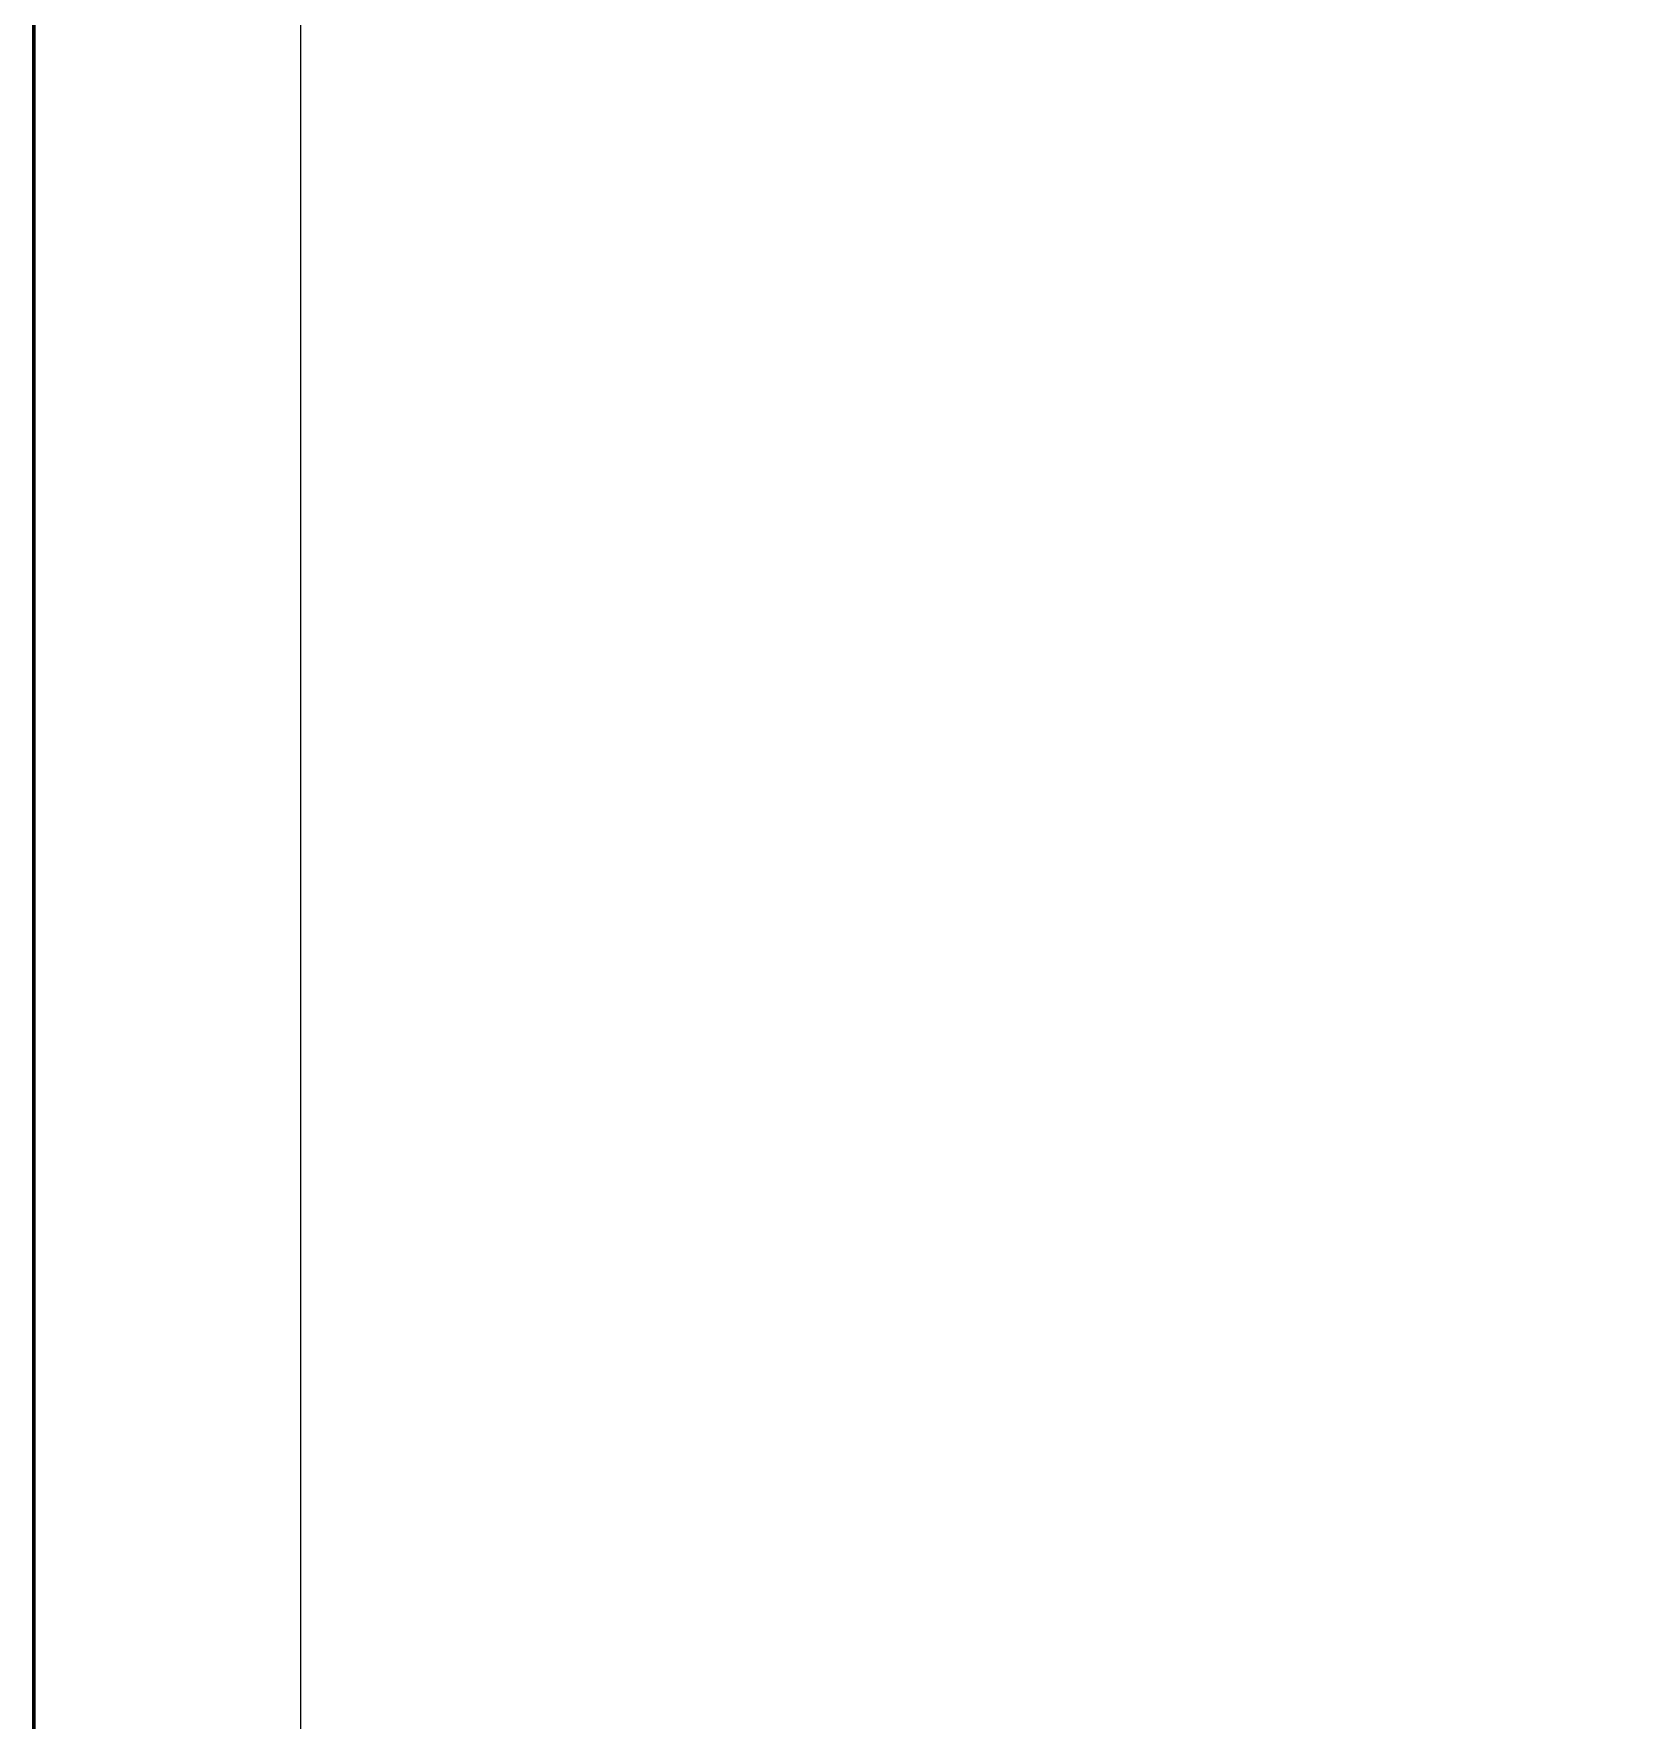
# Model space of a CAD drawing. Header units: millimetres. Extents: x -295047 to 29144, y -724756 to -246879.
# Drawn here: x -23984.2 to -23622.5, y -350898.4 to -350519 of the extents above; entities that cross this region are included whole.
import ezdxf
from ezdxf.enums import TextEntityAlignment as Align

# ---------------------------------------------------------------- set-up
doc = ezdxf.new("R2010")
doc.units = ezdxf.units.MM
doc.header["$MEASUREMENT"] = 0
for name, color, linetype, lineweight in [('Khungten_LCDI', 7, 'Continuous', 5), ('LC Net thay', 7, 'Continuous', 25), ('LC Text1', 3, 'Continuous', 20)]:
    doc.layers.add(name, color=color, linetype=linetype, lineweight=lineweight)
doc.styles.add('Khungten', font='VHAVAN_1.TTF', dxfattribs={"width": 0.9, "height": 5000})
doc.styles.add('Title', font='VHBLACK_1.TTF', dxfattribs={"width": 0.8})

# ---------------------------------------------------------------- blocks, each defined once
blk = doc.blocks.new('lcdi KC')
at = {"layer": 'Khungten_LCDI', "color": 5, "lineweight": 60}
blk.add_line((36600.02574175596, 14649.99999999255), (36600.02574175596, -14649.99999999255), dxfattribs=at)
at = {"layer": 'Khungten_LCDI', "color": 9, "lineweight": 15}
blk.add_lwpolyline([(36750.02493607998, -1521.876888302984), (40449.99971687794, -1521.876888302984), (40449.99971687794, 446.3150240202522), (36750.02493607998, 446.3150240202522)], close=True, dxfattribs=at)
at = {"color": 7, "style": 'Khungten', "width": 0.8}
for tag, p in [('REVISION', (39498.75262445212, -10746.30395446718)), ('NGAYHT', (39546.07413610817, -11609.37091637403))]:
    blk.add_attdef(tag, text='', height=199.998925739526, dxfattribs=at).set_placement(p, align=Align.CENTER)
at = {"layer": 'LC Text1', "style": 'Title', "width": 1.485915225563207}
for tag, p, p2 in [('TENBANVE1', (36912.6576448679, -8885.760238945484), (40339.14494544267, -8885.760238945484)), ('TENBANVE2', (36912.6576448679, -9562.4655643329), (40339.14494544267, -9562.4655643329))]:
    blk.add_attdef(tag, text='', height=249.9999935159642, dxfattribs=at).set_placement(p, p2, align=Align.FIT)
at = {"layer": 'LC Text1', "style": 'Title', "width": 0.7}
blk.add_attdef('SOBANVE', text='', height=249.9999935159642, dxfattribs=at).set_placement((39561.98223525287, -13896.18071823567), align=Align.CENTER)

msp = doc.modelspace()

# ---------------------------------------------------------------- block references
at = {"layer": 'LC Net thay', "xscale": 0.3999999999995694, "yscale": 0.3999999999995694, "zscale": 0.3999999999995694}
msp.add_blockref('lcdi KC', (-38624.22758551535, -350545.2570473335), dxfattribs=at)

doc.saveas('drawing.dxf')
